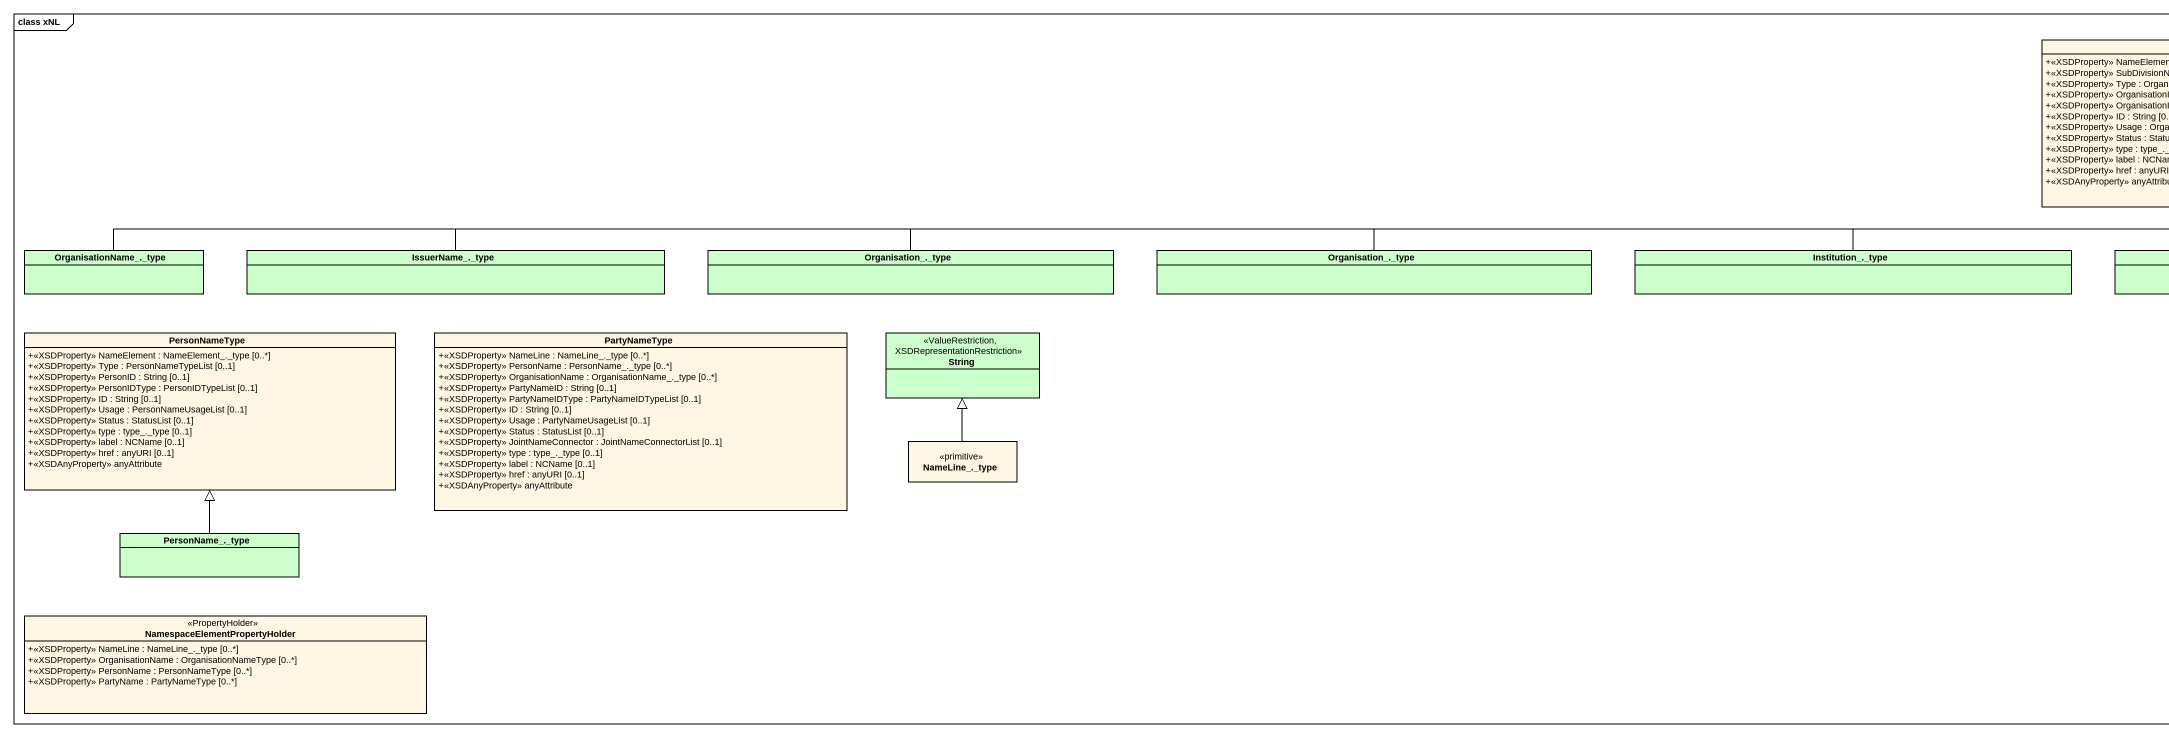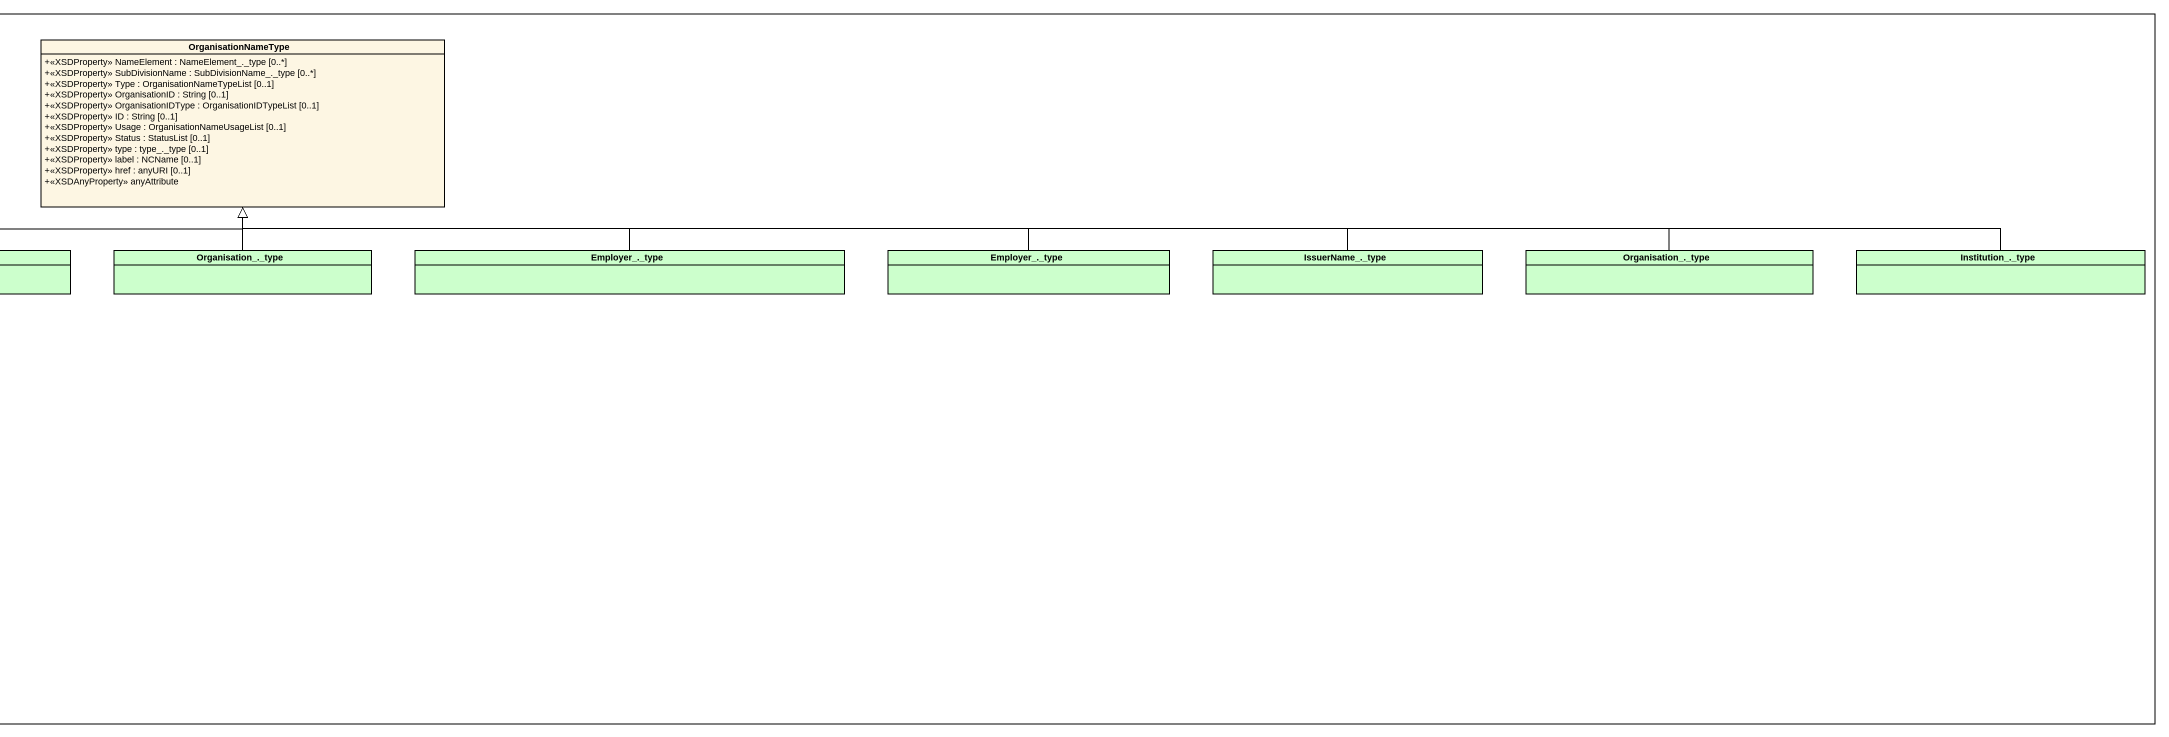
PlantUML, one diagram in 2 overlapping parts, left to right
@startuml
mainframe class xNL
hide circle
hide empty members
skinparam classAttributeIconSize 0
class OrganisationNameType {
  +<<XSDProperty>> NameElement : NameElement_._type [0..*]
  +<<XSDProperty>> SubDivisionName : SubDivisionName_._type [0..*]
  +<<XSDProperty>> Type : OrganisationNameTypeList [0..1]
  +<<XSDProperty>> OrganisationID : String [0..1]
  +<<XSDProperty>> OrganisationIDType : OrganisationIDTypeList [0..1]
  +<<XSDProperty>> ID : String [0..1]
  +<<XSDProperty>> Usage : OrganisationNameUsageList [0..1]
  +<<XSDProperty>> Status : StatusList [0..1]
  +<<XSDProperty>> type : type_._type [0..1]
  +<<XSDProperty>> label : NCName [0..1]
  +<<XSDProperty>> href : anyURI [0..1]
  +<<XSDAnyProperty>> anyAttribute
}
class "OrganisationName_._type" as OrganisationName_type #CCFFCC
class "IssuerName_._type" as IssuerName_type #CCFFCC
class "Organisation_._type" as Organisation_type #CCFFCC
class "Organisation_._type" as Organisation_type_2 #CCFFCC
class "Institution_._type" as Institution_type #CCFFCC
class "Organisation_._type" as Organisation_type_3 #CCFFCC
class "Employer_._type" as Employer_type #CCFFCC
class "Employer_._type" as Employer_type_2 #CCFFCC
class "IssuerName_._type" as IssuerName_type_2 #CCFFCC
class "Organisation_._type" as Organisation_type_4 #CCFFCC
class "Institution_._type" as Institution_type_2 #CCFFCC
class PersonNameType {
  +<<XSDProperty>> NameElement : NameElement_._type [0..*]
  +<<XSDProperty>> Type : PersonNameTypeList [0..1]
  +<<XSDProperty>> PersonID : String [0..1]
  +<<XSDProperty>> PersonIDType : PersonIDTypeList [0..1]
  +<<XSDProperty>> ID : String [0..1]
  +<<XSDProperty>> Usage : PersonNameUsageList [0..1]
  +<<XSDProperty>> Status : StatusList [0..1]
  +<<XSDProperty>> type : type_._type [0..1]
  +<<XSDProperty>> label : NCName [0..1]
  +<<XSDProperty>> href : anyURI [0..1]
  +<<XSDAnyProperty>> anyAttribute
}
class PartyNameType {
  +<<XSDProperty>> NameLine : NameLine_._type [0..*]
  +<<XSDProperty>> PersonName : PersonName_._type [0..*]
  +<<XSDProperty>> OrganisationName : OrganisationName_._type [0..*]
  +<<XSDProperty>> PartyNameID : String [0..1]
  +<<XSDProperty>> PartyNameIDType : PartyNameIDTypeList [0..1]
  +<<XSDProperty>> ID : String [0..1]
  +<<XSDProperty>> Usage : PartyNameUsageList [0..1]
  +<<XSDProperty>> Status : StatusList [0..1]
  +<<XSDProperty>> JointNameConnector : JointNameConnectorList [0..1]
  +<<XSDProperty>> type : type_._type [0..1]
  +<<XSDProperty>> label : NCName [0..1]
  +<<XSDProperty>> href : anyURI [0..1]
  +<<XSDAnyProperty>> anyAttribute
}
class String <<ValueRestriction, XSDRepresentationRestriction>> #CCFFCC
class "NameLine_._type" as NameLine_type <<primitive>>
class "PersonName_._type" as PersonName_type #CCFFCC
class "NamespaceElementPropertyHolder" as NamespaceElementPropertyHold <<PropertyHolder>> {
  +<<XSDProperty>> NameLine : NameLine_._type [0..*]
  +<<XSDProperty>> OrganisationName : OrganisationNameType [0..*]
  +<<XSDProperty>> PersonName : PersonNameType [0..*]
  +<<XSDProperty>> PartyName : PartyNameType [0..*]
}
OrganisationName_type -right-|> OrganisationNameType
IssuerName_type -right-|> OrganisationNameType
Organisation_type -right-|> OrganisationNameType
Organisation_type_2 -right-|> OrganisationNameType
Institution_type -right-|> OrganisationNameType
Organisation_type_3 -up-|> OrganisationNameType
Employer_type -left-|> OrganisationNameType
Employer_type_2 -left-|> OrganisationNameType
IssuerName_type_2 -left-|> OrganisationNameType
Organisation_type_4 -left-|> OrganisationNameType
Institution_type_2 -left-|> OrganisationNameType
NameLine_type -up-|> String
PersonName_type -up-|> PersonNameType
@enduml
